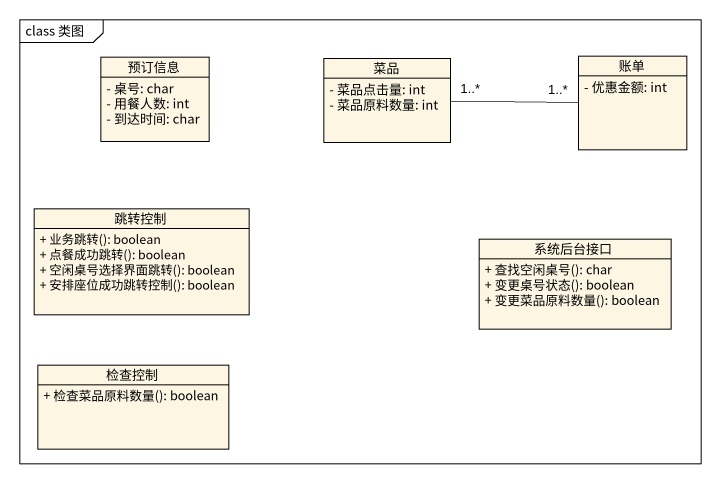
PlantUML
@startuml
mainframe class 类图
hide circle
hide empty members
skinparam classAttributeIconSize 0
class 预订信息 {
  - 桌号: char
  - 用餐人数: int
  - 到达时间: char
}
class 菜品 {
  - 菜品点击量: int
  - 菜品原料数量: int
}
class 账单 {
  - 优惠金额: int
}
class 跳转控制 {
  + 业务跳转(): boolean
  + 点餐成功跳转(): boolean
  + 空闲桌号选择界面跳转(): boolean
  + 安排座位成功跳转控制(): boolean
}
class 系统后台接口 {
  + 查找空闲桌号(): char
  + 变更桌号状态(): boolean
  + 变更菜品原料数量(): boolean
}
class 检查控制 {
  + 检查菜品原料数量(): boolean
}
菜品 "1..*" -right- "1..*" 账单
@enduml
